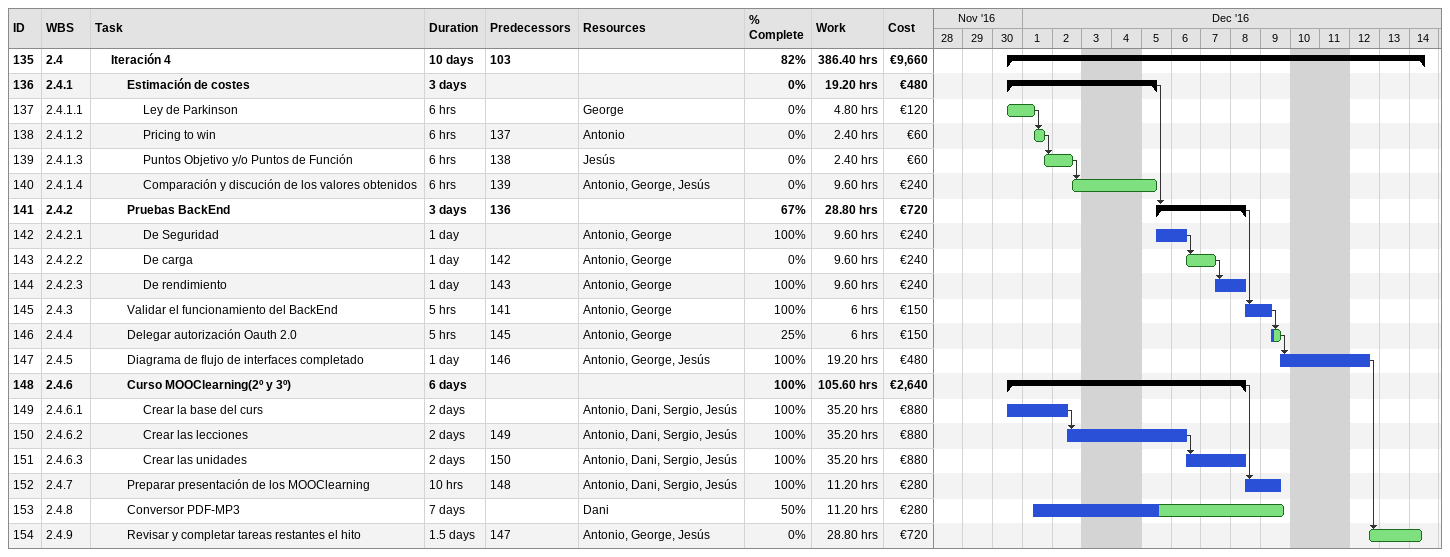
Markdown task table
| ID | WBS | Task | Duration | Start | Finish | Predecessors | Resources | % complete | Work (h) | Cost (€) |
|---|---|---|---|---|---|---|---|---|---|---|
| 135 | 2.4 | **Iteración 4** | 10d | 2016-11-30 | 2016-12-14 | 103 |  | 82 | 386.40 | 9660 |
| 136 | 2.4.1 | **Estimación de costes** | 3d | 2016-11-30 | 2016-12-05 |  |  | 0 | 19.20 | 480 |
| 137 | 2.4.1.1 | Ley de Parkinson | 6h | 2016-11-30 | 2016-12-01 |  | George | 0 | 4.80 | 120 |
| 138 | 2.4.1.2 | Pricing to win | 6h | 2016-12-01 | 2016-12-01 | 137 | Antonio | 0 | 2.40 | 60 |
| 139 | 2.4.1.3 | Puntos Objetivo y/o Puntos de Función | 6h | 2016-12-01 | 2016-12-02 | 138 | Jesús | 0 | 2.40 | 60 |
| 140 | 2.4.1.4 | Comparación y discución de los valores obtenidos | 6h | 2016-12-02 | 2016-12-05 | 139 | Antonio, George, Jesús | 0 | 9.60 | 240 |
| 141 | 2.4.2 | **Pruebas BackEnd** | 3d | 2016-12-05 | 2016-12-08 | 136 |  | 67 | 28.80 | 720 |
| 142 | 2.4.2.1 | De Seguridad | 1d | 2016-12-05 | 2016-12-06 |  | Antonio, George | 100 | 9.60 | 240 |
| 143 | 2.4.2.2 | De carga | 1d | 2016-12-06 | 2016-12-07 | 142 | Antonio, George | 0 | 9.60 | 240 |
| 144 | 2.4.2.3 | De rendimiento | 1d | 2016-12-07 | 2016-12-08 | 143 | Antonio, George | 100 | 9.60 | 240 |
| 145 | 2.4.3 | Validar el funcionamiento del BackEnd | 5h | 2016-12-08 | 2016-12-09 | 141 | Antonio, George | 100 | 6 | 150 |
| 146 | 2.4.4 | Delegar autorización Oauth 2.0 | 5h | 2016-12-09 | 2016-12-09 | 145 | Antonio, George | 25 | 6 | 150 |
| 147 | 2.4.5 | Diagrama de flujo de interfaces completado | 1d | 2016-12-09 | 2016-12-12 | 146 | Antonio, George, Jesús | 100 | 19.20 | 480 |
| 148 | 2.4.6 | **Curso MOOClearning(2º y 3º)** | 6d | 2016-11-30 | 2016-12-08 |  |  | 100 | 105.60 | 2640 |
| 149 | 2.4.6.1 | Crear la base del curs | 2d | 2016-11-30 | 2016-12-02 |  | Antonio, Dani, Sergio, Jesús | 100 | 35.20 | 880 |
| 150 | 2.4.6.2 | Crear las lecciones | 2d | 2016-12-02 | 2016-12-06 | 149 | Antonio, Dani, Sergio, Jesús | 100 | 35.20 | 880 |
| 151 | 2.4.6.3 | Crear las unidades | 2d | 2016-12-06 | 2016-12-08 | 150 | Antonio, Dani, Sergio, Jesús | 100 | 35.20 | 880 |
| 152 | 2.4.7 | Preparar presentación de los MOOClearning | 10h | 2016-12-08 | 2016-12-09 | 148 | Antonio, Dani, Sergio, Jesús | 100 | 11.20 | 280 |
| 153 | 2.4.8 | Conversor PDF-MP3 | 7d | 2016-12-01 | 2016-12-09 |  | Dani | 50 | 11.20 | 280 |
| 154 | 2.4.9 | Revisar y completar tareas restantes el hito | 1.5d | 2016-12-12 | 2016-12-14 | 147 | Antonio, George, Jesús | 0 | 28.80 | 720 |
